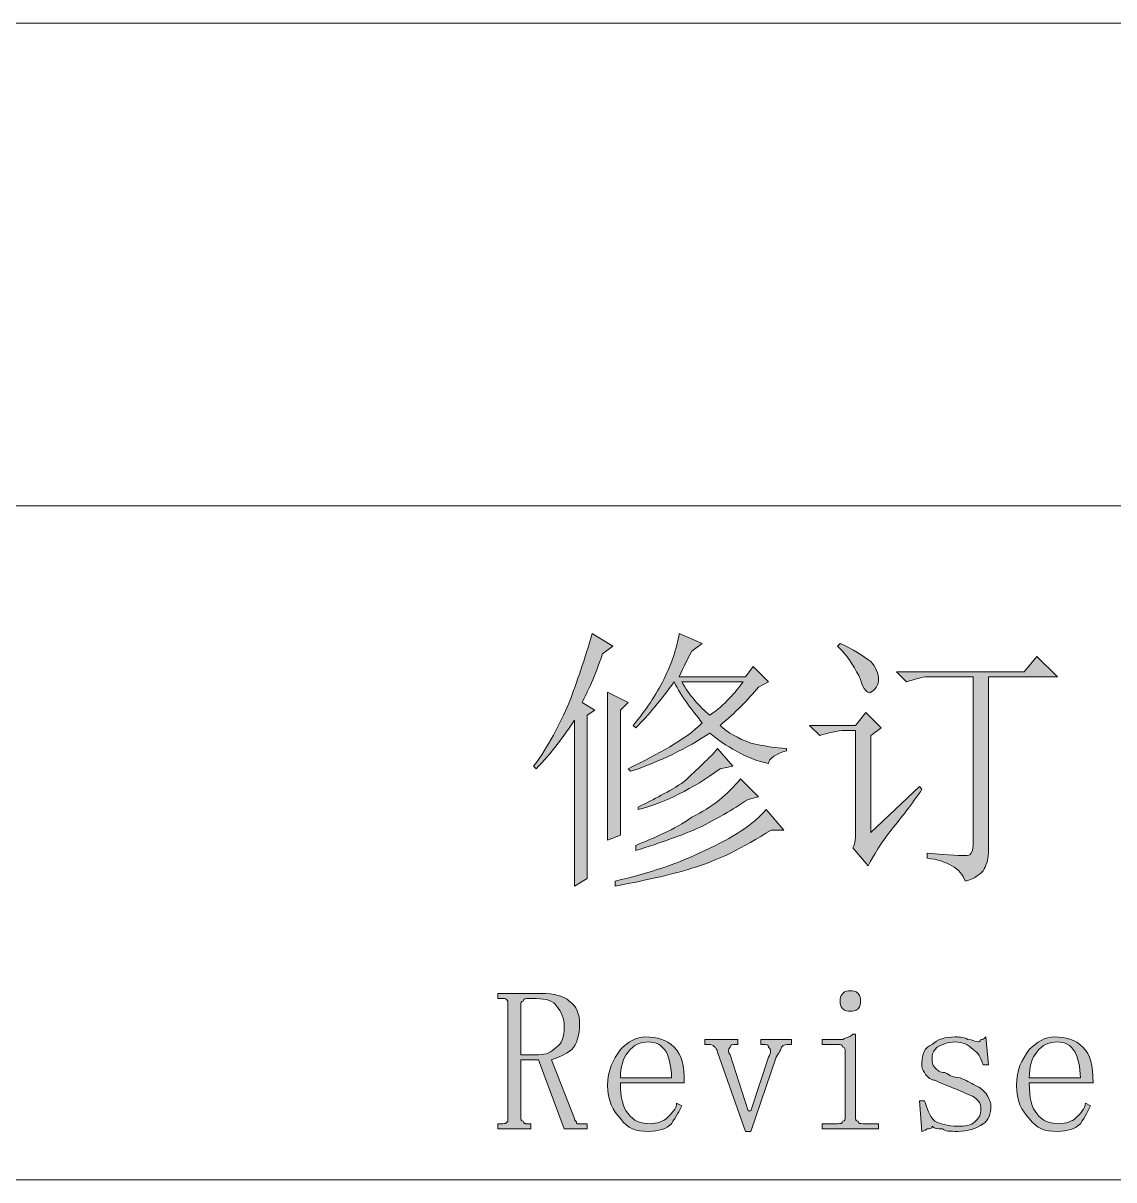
# Model space of a CAD drawing. Header units: millimetres. Extents: x 0 to 297, y 0 to 208.
# Drawn here: x 265.69 to 273.87, y 199.05 to 207.73 of the extents above; entities that cross this region are included whole.
import ezdxf

# ---------------------------------------------------------------- set-up
doc = ezdxf.new("R2010")
doc.units = ezdxf.units.MM

msp = doc.modelspace()

# ---------------------------------------------------------------- hatches: boundary and pattern name
h = msp.add_hatch(color=7)
edge = h.paths.add_edge_path(flags=0)
edge.add_spline(control_points=[(270.069733, 202.713465), (270.069733, 202.713465), (270.223192, 202.63656), (270.223192, 202.63656), (270.223192, 202.63656), (270.165689, 202.579057), (270.165689, 202.579057), (270.165689, 202.579057), (270.165689, 201.639963), (270.165689, 201.639963), (270.165689, 201.639963), (270.069733, 201.601863), (270.069733, 201.601863), (270.069733, 201.697465), (270.069733, 201.774371), (270.069733, 201.831521), (270.069733, 201.831521), (270.069733, 202.540957), (270.069733, 202.540957), (270.069733, 202.560007), (270.069733, 202.61751), (270.069733, 202.713465), (270.069733, 202.713465), (270.069733, 202.713465), (270.069733, 202.713465), (270.069733, 202.713465), (270.069733, 202.713465), (270.069733, 202.713465)], knot_values=[0, 0, 0, 0, 1, 1, 1, 2, 2, 2, 3, 3, 3, 4, 4, 4, 5, 5, 5, 6, 6, 6, 7, 7, 7, 8, 8, 8, 9, 9, 9, 9], degree=3, periodic=1)
edge = h.paths.add_edge_path(flags=0)
edge.add_spline(control_points=[(270.625711, 202.790018), (270.682861, 202.694063), (270.759767, 202.59846), (270.836319, 202.540957), (270.951325, 202.61751), (271.027878, 202.713465), (271.085381, 202.790018), (271.085381, 202.790018), (270.625711, 202.790018), (270.625711, 202.790018), (270.625711, 202.790018), (270.625711, 202.790018), (270.625711, 202.790018)], knot_values=[0, 0, 0, 0, 1, 1, 1, 2, 2, 2, 3, 3, 3, 4, 4, 4, 4], degree=3, periodic=1)
edge = h.paths.add_edge_path(flags=0)
edge.add_spline(control_points=[(270.606308, 203.154085), (270.606308, 203.154085), (270.778817, 203.077532), (270.778817, 203.077532), (270.778817, 203.077532), (270.702264, 203.020029), (270.702264, 203.020029), (270.663811, 202.962526), (270.644761, 202.905024), (270.606308, 202.828471), (270.606308, 202.828471), (271.104783, 202.828471), (271.104783, 202.828471), (271.104783, 202.828471), (271.162286, 202.905024), (271.162286, 202.905024), (271.162286, 202.905024), (271.277292, 202.790018), (271.277292, 202.790018), (271.277292, 202.790018), (271.200386, 202.751565), (271.200386, 202.751565), (271.123833, 202.655963), (271.027878, 202.560007), (270.912872, 202.464051), (270.970375, 202.406549), (271.047281, 202.368449), (271.142883, 202.329996), (271.238839, 202.310946), (271.334794, 202.291543), (271.411347, 202.291543), (271.411347, 202.291543), (271.411347, 202.272493), (271.411347, 202.272493), (271.334794, 202.253443), (271.277292, 202.21499), (271.277292, 202.176538), (271.104783, 202.21499), (270.951325, 202.310946), (270.836319, 202.406549), (270.663811, 202.291543), (270.472253, 202.19594), (270.242242, 202.119035), (270.242242, 202.119035), (270.223192, 202.138438), (270.223192, 202.138438), (270.453203, 202.253443), (270.644761, 202.349046), (270.778817, 202.483454), (270.702264, 202.579057), (270.625711, 202.675013), (270.567856, 202.790018), (270.472253, 202.655963), (270.376297, 202.540957), (270.280694, 202.445001), (270.280694, 202.445001), (270.261292, 202.464051), (270.261292, 202.464051), (270.357247, 202.579057), (270.4338, 202.694063), (270.491303, 202.809068), (270.548806, 202.924074), (270.587258, 203.039079), (270.606308, 203.154085), (270.606308, 203.154085), (270.606308, 203.154085), (270.606308, 203.154085), (270.606308, 203.154085), (270.606308, 203.154085), (270.606308, 203.154085)], knot_values=[0, 0, 0, 0, 1, 1, 1, 2, 2, 2, 3, 3, 3, 4, 4, 4, 5, 5, 5, 6, 6, 6, 7, 7, 7, 8, 8, 8, 9, 9, 9, 10, 10, 10, 11, 11, 11, 12, 12, 12, 13, 13, 13, 14, 14, 14, 15, 15, 15, 16, 16, 16, 17, 17, 17, 18, 18, 18, 19, 19, 19, 20, 20, 20, 21, 21, 21, 22, 22, 22, 23, 23, 23, 23], degree=3, periodic=1)
edge = h.paths.add_edge_path(flags=0)
edge.add_spline(control_points=[(270.893822, 202.291543), (270.893822, 202.291543), (271.008828, 202.157488), (271.008828, 202.157488), (271.008828, 202.157488), (270.912872, 202.138438), (270.912872, 202.138438), (270.702264, 201.984979), (270.510706, 201.889024), (270.299744, 201.831521), (270.299744, 201.831521), (270.299744, 201.850924), (270.299744, 201.850924), (270.41475, 201.908426), (270.529756, 201.965929), (270.644761, 202.042482), (270.740364, 202.138438), (270.836319, 202.21499), (270.893822, 202.291543), (270.893822, 202.291543), (270.893822, 202.291543), (270.893822, 202.291543), (270.893822, 202.291543), (270.893822, 202.291543), (270.893822, 202.291543)], knot_values=[0, 0, 0, 0, 1, 1, 1, 2, 2, 2, 3, 3, 3, 4, 4, 4, 5, 5, 5, 6, 6, 6, 7, 7, 7, 8, 8, 8, 8], degree=3, periodic=1)
edge = h.paths.add_edge_path(flags=0)
edge.add_spline(control_points=[(271.066331, 202.061532), (271.066331, 202.061532), (271.200386, 201.927476), (271.200386, 201.927476), (271.200386, 201.927476), (271.123833, 201.908426), (271.123833, 201.908426), (271.008828, 201.831521), (270.874772, 201.754968), (270.759767, 201.697465), (270.625711, 201.639963), (270.472253, 201.58246), (270.280694, 201.524957), (270.280694, 201.524957), (270.280694, 201.56341), (270.280694, 201.56341), (270.41475, 201.620913), (270.567856, 201.678415), (270.702264, 201.774371), (270.855369, 201.850924), (270.970375, 201.946526), (271.066331, 202.061532), (271.066331, 202.061532), (271.066331, 202.061532), (271.066331, 202.061532), (271.066331, 202.061532), (271.066331, 202.061532), (271.066331, 202.061532)], knot_values=[0, 0, 0, 0, 1, 1, 1, 2, 2, 2, 3, 3, 3, 4, 4, 4, 5, 5, 5, 6, 6, 6, 7, 7, 7, 8, 8, 8, 9, 9, 9, 9], degree=3, periodic=1)
edge = h.paths.add_edge_path(flags=0)
edge.add_spline(control_points=[(271.257889, 201.831521), (271.257889, 201.831521), (271.392297, 201.678415), (271.392297, 201.678415), (271.392297, 201.678415), (271.296342, 201.678415), (271.296342, 201.678415), (271.085381, 201.54436), (270.893822, 201.448404), (270.702264, 201.390901), (270.510706, 201.333399), (270.318794, 201.294946), (270.127236, 201.256846), (270.127236, 201.256846), (270.127236, 201.294946), (270.127236, 201.294946), (270.376297, 201.352449), (270.606308, 201.429354), (270.797867, 201.524957), (271.008828, 201.620913), (271.162286, 201.716868), (271.257889, 201.831521), (271.257889, 201.831521), (271.257889, 201.831521), (271.257889, 201.831521), (271.257889, 201.831521), (271.257889, 201.831521), (271.257889, 201.831521)], knot_values=[0, 0, 0, 0, 1, 1, 1, 2, 2, 2, 3, 3, 3, 4, 4, 4, 5, 5, 5, 6, 6, 6, 7, 7, 7, 8, 8, 8, 9, 9, 9, 9], degree=3, periodic=1)
edge = h.paths.add_edge_path(flags=0)
edge.add_spline(control_points=[(269.878175, 202.63656), (269.878175, 202.63656), (269.973778, 202.579057), (269.973778, 202.579057), (269.973778, 202.579057), (269.916275, 202.540957), (269.916275, 202.540957), (269.916275, 202.540957), (269.916275, 201.314349), (269.916275, 201.314349), (269.916275, 201.314349), (269.820672, 201.256846), (269.820672, 201.256846), (269.820672, 201.371851), (269.820672, 201.467454), (269.820672, 201.505907), (269.820672, 201.505907), (269.820672, 202.502504), (269.820672, 202.502504), (269.743767, 202.387499), (269.648164, 202.253443), (269.533158, 202.138438), (269.533158, 202.138438), (269.514108, 202.157488), (269.514108, 202.157488), (269.628761, 202.310946), (269.705667, 202.464051), (269.782219, 202.63656), (269.839722, 202.790018), (269.897225, 202.962526), (269.954728, 203.154085), (269.954728, 203.154085), (270.108186, 203.058129), (270.108186, 203.058129), (270.108186, 203.058129), (270.031281, 203.000626), (270.031281, 203.000626), (269.973778, 202.828471), (269.916275, 202.713465), (269.878175, 202.63656), (269.878175, 202.63656), (269.878175, 202.63656), (269.878175, 202.63656), (269.878175, 202.63656), (269.878175, 202.63656), (269.878175, 202.63656)], knot_values=[0, 0, 0, 0, 1, 1, 1, 2, 2, 2, 3, 3, 3, 4, 4, 4, 5, 5, 5, 6, 6, 6, 7, 7, 7, 8, 8, 8, 9, 9, 9, 10, 10, 10, 11, 11, 11, 12, 12, 12, 13, 13, 13, 14, 14, 14, 15, 15, 15, 15], degree=3, periodic=1)
edge = h.paths.add_edge_path(flags=0)
edge.add_spline(control_points=[(271.794464, 203.058129), (271.794464, 203.058129), (271.813867, 203.077532), (271.813867, 203.077532), (271.909469, 203.039079), (271.986375, 202.981576), (272.043878, 202.943124), (272.081978, 202.905024), (272.101381, 202.847521), (272.101381, 202.809068), (272.101381, 202.770968), (272.081978, 202.732515), (272.043878, 202.713465), (272.024475, 202.694063), (271.986375, 202.732515), (271.966972, 202.809068), (271.928872, 202.885621), (271.890419, 202.962526), (271.794464, 203.058129), (271.794464, 203.058129), (271.794464, 203.058129), (271.794464, 203.058129), (271.794464, 203.058129), (271.794464, 203.058129), (271.794464, 203.058129)], knot_values=[0, 0, 0, 0, 1, 1, 1, 2, 2, 2, 3, 3, 3, 4, 4, 4, 5, 5, 5, 6, 6, 6, 7, 7, 7, 8, 8, 8, 8], degree=3, periodic=1)
edge = h.paths.add_edge_path(flags=0)
edge.add_spline(control_points=[(272.043878, 201.659365), (272.043878, 201.659365), (272.407944, 202.004029), (272.407944, 202.004029), (272.407944, 202.004029), (272.426994, 201.984979), (272.426994, 201.984979), (272.350442, 201.869974), (272.273889, 201.774371), (272.196983, 201.678415), (272.120431, 201.58246), (272.062928, 201.486857), (272.024475, 201.409951), (272.024475, 201.409951), (271.909469, 201.54436), (271.909469, 201.54436), (271.928872, 201.58246), (271.928872, 201.620913), (271.928872, 201.678415), (271.928872, 201.678415), (271.928872, 202.425951), (271.928872, 202.425951), (271.928872, 202.425951), (271.851967, 202.425951), (271.851967, 202.425951), (271.794464, 202.425951), (271.717911, 202.406549), (271.660408, 202.387499), (271.660408, 202.387499), (271.583856, 202.464051), (271.583856, 202.464051), (271.583856, 202.464051), (271.928872, 202.464051), (271.928872, 202.464051), (271.928872, 202.464051), (272.005425, 202.560007), (272.005425, 202.560007), (272.005425, 202.560007), (272.120431, 202.445001), (272.120431, 202.445001), (272.120431, 202.445001), (272.043878, 202.387499), (272.043878, 202.387499), (272.043878, 202.387499), (272.043878, 201.659365), (272.043878, 201.659365), (272.043878, 201.659365), (272.043878, 201.659365), (272.043878, 201.659365)], knot_values=[0, 0, 0, 0, 1, 1, 1, 2, 2, 2, 3, 3, 3, 4, 4, 4, 5, 5, 5, 6, 6, 6, 7, 7, 7, 8, 8, 8, 9, 9, 9, 10, 10, 10, 11, 11, 11, 12, 12, 12, 13, 13, 13, 14, 14, 14, 15, 15, 15, 16, 16, 16, 16], degree=3, periodic=1)
edge = h.paths.add_edge_path(flags=0)
edge.add_spline(control_points=[(272.465447, 201.505907), (272.637956, 201.486857), (272.733911, 201.486857), (272.752961, 201.486857), (272.791061, 201.486857), (272.810464, 201.505907), (272.810464, 201.56341), (272.810464, 201.56341), (272.810464, 202.828471), (272.810464, 202.828471), (272.810464, 202.828471), (272.465447, 202.828471), (272.465447, 202.828471), (272.426994, 202.828471), (272.369492, 202.809068), (272.311989, 202.790018), (272.311989, 202.790018), (272.235436, 202.866571), (272.235436, 202.866571), (272.235436, 202.866571), (273.193581, 202.866571), (273.193581, 202.866571), (273.193581, 202.866571), (273.289536, 202.981576), (273.289536, 202.981576), (273.289536, 202.981576), (273.442994, 202.828471), (273.442994, 202.828471), (273.442994, 202.828471), (272.925469, 202.828471), (272.925469, 202.828471), (272.925469, 202.828471), (272.925469, 201.505907), (272.925469, 201.505907), (272.925469, 201.448404), (272.906067, 201.409951), (272.887017, 201.371851), (272.867967, 201.352449), (272.829514, 201.314349), (272.752961, 201.294946), (272.714508, 201.390901), (272.618906, 201.448404), (272.465447, 201.467454), (272.465447, 201.467454), (272.465447, 201.505907), (272.465447, 201.505907), (272.465447, 201.505907), (272.465447, 201.505907), (272.465447, 201.505907)], knot_values=[0, 0, 0, 0, 1, 1, 1, 2, 2, 2, 3, 3, 3, 4, 4, 4, 5, 5, 5, 6, 6, 6, 7, 7, 7, 8, 8, 8, 9, 9, 9, 10, 10, 10, 11, 11, 11, 12, 12, 12, 13, 13, 13, 14, 14, 14, 15, 15, 15, 16, 16, 16, 16], degree=3, periodic=1)
h = msp.add_hatch(color=7)
edge = h.paths.add_edge_path(flags=0)
edge.add_spline(control_points=[(269.858772, 200.221796), (269.858772, 200.145243), (269.839722, 200.068338), (269.801269, 200.030238), (269.743767, 199.991785), (269.705667, 199.972735), (269.648164, 199.953332), (269.648164, 199.953332), (269.820672, 199.512713), (269.820672, 199.512713), (269.820672, 199.493663), (269.839722, 199.493663), (269.839722, 199.47426), (269.858772, 199.47426), (269.878175, 199.47426), (269.878175, 199.47426), (269.878175, 199.47426), (269.916275, 199.47426), (269.916275, 199.47426), (269.916275, 199.47426), (269.916275, 199.43616), (269.916275, 199.43616), (269.916275, 199.43616), (269.743767, 199.43616), (269.743767, 199.43616), (269.743767, 199.43616), (269.552208, 199.953332), (269.552208, 199.953332), (269.552208, 199.953332), (269.418153, 199.953332), (269.418153, 199.953332), (269.418153, 199.953332), (269.418153, 199.512713), (269.418153, 199.512713), (269.418153, 199.512713), (269.418153, 199.493663), (269.437203, 199.493663), (269.437203, 199.47426), (269.456606, 199.47426), (269.456606, 199.47426), (269.456606, 199.47426), (269.494706, 199.47426), (269.494706, 199.47426), (269.494706, 199.47426), (269.494706, 199.43616), (269.494706, 199.43616), (269.494706, 199.43616), (269.245644, 199.43616), (269.245644, 199.43616), (269.245644, 199.43616), (269.245644, 199.47426), (269.245644, 199.47426), (269.245644, 199.47426), (269.284097, 199.47426), (269.284097, 199.47426), (269.303147, 199.47426), (269.303147, 199.47426), (269.322197, 199.493663), (269.322197, 199.493663), (269.322197, 199.512713), (269.322197, 199.512713), (269.322197, 199.512713), (269.322197, 200.355851), (269.322197, 200.355851), (269.322197, 200.375254), (269.322197, 200.394304), (269.322197, 200.394304), (269.303147, 200.413354), (269.303147, 200.413354), (269.284097, 200.413354), (269.284097, 200.413354), (269.245644, 200.413354), (269.245644, 200.413354), (269.245644, 200.413354), (269.245644, 200.451807), (269.245644, 200.451807), (269.245644, 200.451807), (269.571258, 200.451807), (269.571258, 200.451807), (269.667214, 200.451807), (269.743767, 200.432757), (269.782219, 200.394304), (269.839722, 200.355851), (269.858772, 200.298349), (269.858772, 200.221796), (269.858772, 200.221796), (269.858772, 200.221796), (269.858772, 200.221796), (269.858772, 200.221796), (269.858772, 200.221796), (269.858772, 200.221796)], knot_values=[0, 0, 0, 0, 1, 1, 1, 2, 2, 2, 3, 3, 3, 4, 4, 4, 5, 5, 5, 6, 6, 6, 7, 7, 7, 8, 8, 8, 9, 9, 9, 10, 10, 10, 11, 11, 11, 12, 12, 12, 13, 13, 13, 14, 14, 14, 15, 15, 15, 16, 16, 16, 17, 17, 17, 18, 18, 18, 19, 19, 19, 20, 20, 20, 21, 21, 21, 22, 22, 22, 23, 23, 23, 24, 24, 24, 25, 25, 25, 26, 26, 26, 27, 27, 27, 28, 28, 28, 29, 29, 29, 30, 30, 30, 30], degree=3, periodic=1)
edge = h.paths.add_edge_path(flags=0)
edge.add_spline(control_points=[(269.418153, 199.991785), (269.418153, 199.991785), (269.552208, 199.991785), (269.552208, 199.991785), (269.609711, 199.991785), (269.648164, 200.010835), (269.686264, 200.049288), (269.724717, 200.068338), (269.743767, 200.12584), (269.743767, 200.202746), (269.743767, 200.260249), (269.724717, 200.317751), (269.686264, 200.355851), (269.667214, 200.394304), (269.609711, 200.413354), (269.533158, 200.413354), (269.533158, 200.413354), (269.475656, 200.413354), (269.475656, 200.413354), (269.456606, 200.413354), (269.437203, 200.413354), (269.437203, 200.394304), (269.418153, 200.394304), (269.418153, 200.375254), (269.418153, 200.375254), (269.418153, 200.375254), (269.418153, 199.991785), (269.418153, 199.991785), (269.418153, 199.991785), (269.418153, 199.991785), (269.418153, 199.991785)], knot_values=[0, 0, 0, 0, 1, 1, 1, 2, 2, 2, 3, 3, 3, 4, 4, 4, 5, 5, 5, 6, 6, 6, 7, 7, 7, 8, 8, 8, 9, 9, 9, 10, 10, 10, 10], degree=3, periodic=1)
edge = h.paths.add_edge_path(flags=0)
edge.add_spline(control_points=[(270.548806, 199.819276), (270.548806, 199.895829), (270.529756, 199.972735), (270.510706, 200.010835), (270.472253, 200.068338), (270.4338, 200.08774), (270.376297, 200.08774), (270.318794, 200.08774), (270.261292, 200.068338), (270.223192, 200.010835), (270.184739, 199.972735), (270.165689, 199.895829), (270.165689, 199.819276), (270.165689, 199.819276), (270.548806, 199.819276), (270.548806, 199.819276), (270.548806, 199.819276), (270.548806, 199.819276), (270.548806, 199.819276)], knot_values=[0, 0, 0, 0, 1, 1, 1, 2, 2, 2, 3, 3, 3, 4, 4, 4, 5, 5, 5, 6, 6, 6, 6], degree=3, periodic=1)
edge = h.paths.add_edge_path(flags=0)
edge.add_spline(control_points=[(270.165689, 199.780824), (270.165689, 199.666171), (270.184739, 199.589265), (270.223192, 199.551165), (270.261292, 199.493663), (270.318794, 199.47426), (270.3957, 199.47426), (270.4338, 199.47426), (270.491303, 199.493663), (270.510706, 199.512713), (270.548806, 199.551165), (270.587258, 199.589265), (270.587258, 199.627718), (270.587258, 199.627718), (270.625711, 199.608668), (270.625711, 199.608668), (270.606308, 199.570215), (270.587258, 199.531763), (270.548806, 199.47426), (270.510706, 199.43616), (270.453203, 199.416757), (270.376297, 199.416757), (270.280694, 199.416757), (270.223192, 199.43616), (270.165689, 199.512713), (270.108186, 199.570215), (270.069733, 199.646768), (270.069733, 199.761774), (270.069733, 199.876779), (270.108186, 199.953332), (270.165689, 200.030238), (270.223192, 200.08774), (270.280694, 200.12584), (270.357247, 200.12584), (270.4338, 200.12584), (270.510706, 200.10679), (270.567856, 200.049288), (270.625711, 199.991785), (270.644761, 199.915232), (270.644761, 199.780824), (270.644761, 199.780824), (270.165689, 199.780824), (270.165689, 199.780824), (270.165689, 199.780824), (270.165689, 199.780824), (270.165689, 199.780824)], knot_values=[0, 0, 0, 0, 1, 1, 1, 2, 2, 2, 3, 3, 3, 4, 4, 4, 5, 5, 5, 6, 6, 6, 7, 7, 7, 8, 8, 8, 9, 9, 9, 10, 10, 10, 11, 11, 11, 12, 12, 12, 13, 13, 13, 14, 14, 14, 15, 15, 15, 15], degree=3, periodic=1)
edge = h.paths.add_edge_path(flags=0)
edge.add_spline(control_points=[(271.142883, 199.416757), (271.142883, 199.416757), (271.104783, 199.416757), (271.104783, 199.416757), (271.104783, 199.416757), (270.893822, 200.010835), (270.893822, 200.010835), (270.893822, 200.030238), (270.874772, 200.049288), (270.874772, 200.049288), (270.855369, 200.068338), (270.836319, 200.068338), (270.836319, 200.068338), (270.836319, 200.068338), (270.797867, 200.068338), (270.797867, 200.068338), (270.797867, 200.068338), (270.797867, 200.10679), (270.797867, 200.10679), (270.797867, 200.10679), (271.047281, 200.10679), (271.047281, 200.10679), (271.047281, 200.10679), (271.047281, 200.068338), (271.047281, 200.068338), (271.047281, 200.068338), (271.027878, 200.068338), (271.027878, 200.068338), (271.008828, 200.068338), (270.989778, 200.068338), (270.989778, 200.049288), (270.970375, 200.030238), (270.970375, 200.010835), (270.989778, 199.991785), (270.989778, 199.991785), (271.123833, 199.570215), (271.123833, 199.570215), (271.123833, 199.570215), (271.142883, 199.570215), (271.142883, 199.570215), (271.142883, 199.570215), (271.277292, 199.972735), (271.277292, 199.972735), (271.296342, 200.010835), (271.296342, 200.030238), (271.277292, 200.049288), (271.277292, 200.068338), (271.257889, 200.068338), (271.238839, 200.068338), (271.238839, 200.068338), (271.219789, 200.068338), (271.219789, 200.068338), (271.219789, 200.068338), (271.219789, 200.10679), (271.219789, 200.10679), (271.219789, 200.10679), (271.4498, 200.10679), (271.4498, 200.10679), (271.4498, 200.10679), (271.4498, 200.068338), (271.4498, 200.068338), (271.4498, 200.068338), (271.430397, 200.068338), (271.430397, 200.068338), (271.411347, 200.068338), (271.392297, 200.068338), (271.372894, 200.049288), (271.372894, 200.030238), (271.353844, 200.010835), (271.334794, 199.972735), (271.334794, 199.972735), (271.142883, 199.416757), (271.142883, 199.416757), (271.142883, 199.416757), (271.142883, 199.416757), (271.142883, 199.416757)], knot_values=[0, 0, 0, 0, 1, 1, 1, 2, 2, 2, 3, 3, 3, 4, 4, 4, 5, 5, 5, 6, 6, 6, 7, 7, 7, 8, 8, 8, 9, 9, 9, 10, 10, 10, 11, 11, 11, 12, 12, 12, 13, 13, 13, 14, 14, 14, 15, 15, 15, 16, 16, 16, 17, 17, 17, 18, 18, 18, 19, 19, 19, 20, 20, 20, 21, 21, 21, 22, 22, 22, 23, 23, 23, 24, 24, 24, 25, 25, 25, 25], degree=3, periodic=1)
edge = h.paths.add_edge_path(flags=0)
edge.add_spline(control_points=[(271.851967, 200.010835), (271.851967, 200.030238), (271.851967, 200.049288), (271.832917, 200.049288), (271.832917, 200.068338), (271.813867, 200.068338), (271.794464, 200.068338), (271.794464, 200.068338), (271.679458, 200.068338), (271.679458, 200.068338), (271.679458, 200.068338), (271.679458, 200.10679), (271.679458, 200.10679), (271.679458, 200.10679), (271.736961, 200.10679), (271.736961, 200.10679), (271.775414, 200.10679), (271.794464, 200.10679), (271.832917, 200.10679), (271.871369, 200.12584), (271.890419, 200.12584), (271.909469, 200.145243), (271.909469, 200.145243), (271.928872, 200.145243), (271.928872, 200.145243), (271.928872, 200.145243), (271.928872, 199.512713), (271.928872, 199.512713), (271.928872, 199.512713), (271.928872, 199.493663), (271.947922, 199.493663), (271.947922, 199.47426), (271.966972, 199.47426), (271.986375, 199.47426), (271.986375, 199.47426), (272.101381, 199.47426), (272.101381, 199.47426), (272.101381, 199.47426), (272.101381, 199.43616), (272.101381, 199.43616), (272.101381, 199.43616), (271.679458, 199.43616), (271.679458, 199.43616), (271.679458, 199.43616), (271.679458, 199.47426), (271.679458, 199.47426), (271.679458, 199.47426), (271.794464, 199.47426), (271.794464, 199.47426), (271.813867, 199.47426), (271.832917, 199.47426), (271.832917, 199.493663), (271.851967, 199.493663), (271.851967, 199.512713), (271.851967, 199.512713), (271.851967, 199.512713), (271.851967, 200.010835), (271.851967, 200.010835), (271.851967, 200.010835), (271.851967, 200.010835), (271.851967, 200.010835)], knot_values=[0, 0, 0, 0, 1, 1, 1, 2, 2, 2, 3, 3, 3, 4, 4, 4, 5, 5, 5, 6, 6, 6, 7, 7, 7, 8, 8, 8, 9, 9, 9, 10, 10, 10, 11, 11, 11, 12, 12, 12, 13, 13, 13, 14, 14, 14, 15, 15, 15, 16, 16, 16, 17, 17, 17, 18, 18, 18, 19, 19, 19, 20, 20, 20, 20], degree=3, periodic=1)
edge = h.paths.add_edge_path(flags=0)
edge.add_spline(control_points=[(271.890419, 200.470857), (271.909469, 200.470857), (271.928872, 200.470857), (271.947922, 200.451807), (271.966972, 200.432757), (271.966972, 200.413354), (271.966972, 200.394304), (271.966972, 200.375254), (271.966972, 200.355851), (271.947922, 200.336801), (271.928872, 200.317751), (271.909469, 200.317751), (271.890419, 200.317751), (271.871369, 200.317751), (271.851967, 200.317751), (271.832917, 200.336801), (271.813867, 200.355851), (271.813867, 200.375254), (271.813867, 200.394304), (271.813867, 200.413354), (271.813867, 200.432757), (271.832917, 200.451807), (271.851967, 200.470857), (271.871369, 200.470857), (271.890419, 200.470857), (271.890419, 200.470857), (271.890419, 200.470857), (271.890419, 200.470857), (271.890419, 200.470857), (271.890419, 200.470857), (271.890419, 200.470857)], knot_values=[0, 0, 0, 0, 1, 1, 1, 2, 2, 2, 3, 3, 3, 4, 4, 4, 5, 5, 5, 6, 6, 6, 7, 7, 7, 8, 8, 8, 9, 9, 9, 10, 10, 10, 10], degree=3, periodic=1)
edge = h.paths.add_edge_path(flags=0)
edge.add_spline(control_points=[(272.426994, 199.934282), (272.426994, 199.991785), (272.446397, 200.049288), (272.5039, 200.068338), (272.542, 200.10679), (272.599503, 200.12584), (272.676056, 200.12584), (272.695458, 200.12584), (272.733911, 200.12584), (272.772011, 200.10679), (272.810464, 200.10679), (272.829514, 200.08774), (272.848564, 200.08774), (272.848564, 200.08774), (272.867967, 200.08774), (272.867967, 200.10679), (272.887017, 200.10679), (272.887017, 200.10679), (272.906067, 200.12584), (272.906067, 200.12584), (272.925469, 199.915232), (272.925469, 199.915232), (272.925469, 199.915232), (272.887017, 199.915232), (272.887017, 199.915232), (272.867967, 199.972735), (272.848564, 200.010835), (272.810464, 200.030238), (272.772011, 200.068338), (272.733911, 200.08774), (272.676056, 200.08774), (272.618906, 200.08774), (272.580453, 200.068338), (272.542, 200.049288), (272.52295, 200.030238), (272.5039, 200.010835), (272.5039, 199.972735), (272.5039, 199.934282), (272.5039, 199.915232), (272.52295, 199.895829), (272.542, 199.876779), (272.561403, 199.857729), (272.599503, 199.857729), (272.637956, 199.838326), (272.657006, 199.819276), (272.714508, 199.819276), (272.752961, 199.800226), (272.791061, 199.780824), (272.829514, 199.761774), (272.867967, 199.742724), (272.887017, 199.723674), (272.906067, 199.704271), (272.925469, 199.666171), (272.944519, 199.646768), (272.944519, 199.608668), (272.944519, 199.551165), (272.925469, 199.493663), (272.887017, 199.47426), (272.829514, 199.43616), (272.772011, 199.416757), (272.695458, 199.416757), (272.637956, 199.416757), (272.599503, 199.416757), (272.580453, 199.43616), (272.542, 199.43616), (272.52295, 199.43616), (272.5039, 199.45521), (272.5039, 199.43616), (272.484497, 199.43616), (272.465447, 199.43616), (272.465447, 199.43616), (272.446397, 199.416757), (272.426994, 199.416757), (272.426994, 199.416757), (272.407944, 199.646768), (272.407944, 199.646768), (272.407944, 199.646768), (272.446397, 199.646768), (272.446397, 199.646768), (272.465447, 199.589265), (272.484497, 199.531763), (272.52295, 199.493663), (272.561403, 199.47426), (272.618906, 199.45521), (272.695458, 199.45521), (272.752961, 199.45521), (272.791061, 199.45521), (272.829514, 199.493663), (272.848564, 199.512713), (272.867967, 199.531763), (272.867967, 199.570215), (272.867967, 199.608668), (272.867967, 199.627718), (272.848564, 199.646768), (272.829514, 199.666171), (272.810464, 199.685221), (272.791061, 199.685221), (272.752961, 199.704271), (272.714508, 199.723674), (272.657006, 199.742724), (272.618906, 199.761774), (272.561403, 199.780824), (272.52295, 199.800226), (272.5039, 199.800226), (272.465447, 199.819276), (272.446397, 199.857729), (272.426994, 199.876779), (272.426994, 199.895829), (272.426994, 199.934282), (272.426994, 199.934282), (272.426994, 199.934282), (272.426994, 199.934282), (272.426994, 199.934282), (272.426994, 199.934282), (272.426994, 199.934282)], knot_values=[0, 0, 0, 0, 1, 1, 1, 2, 2, 2, 3, 3, 3, 4, 4, 4, 5, 5, 5, 6, 6, 6, 7, 7, 7, 8, 8, 8, 9, 9, 9, 10, 10, 10, 11, 11, 11, 12, 12, 12, 13, 13, 13, 14, 14, 14, 15, 15, 15, 16, 16, 16, 17, 17, 17, 18, 18, 18, 19, 19, 19, 20, 20, 20, 21, 21, 21, 22, 22, 22, 23, 23, 23, 24, 24, 24, 25, 25, 25, 26, 26, 26, 27, 27, 27, 28, 28, 28, 29, 29, 29, 30, 30, 30, 31, 31, 31, 32, 32, 32, 33, 33, 33, 34, 34, 34, 35, 35, 35, 36, 36, 36, 37, 37, 37, 38, 38, 38, 38], degree=3, periodic=1)
edge = h.paths.add_edge_path(flags=0)
edge.add_spline(control_points=[(273.615503, 199.819276), (273.615503, 199.895829), (273.5961, 199.972735), (273.57705, 200.010835), (273.538597, 200.068338), (273.500497, 200.08774), (273.442994, 200.08774), (273.385492, 200.08774), (273.327989, 200.068338), (273.289536, 200.010835), (273.251083, 199.972735), (273.232033, 199.895829), (273.232033, 199.819276), (273.232033, 199.819276), (273.615503, 199.819276), (273.615503, 199.819276), (273.615503, 199.819276), (273.615503, 199.819276), (273.615503, 199.819276)], knot_values=[0, 0, 0, 0, 1, 1, 1, 2, 2, 2, 3, 3, 3, 4, 4, 4, 5, 5, 5, 6, 6, 6, 6], degree=3, periodic=1)
edge = h.paths.add_edge_path(flags=0)
edge.add_spline(control_points=[(273.232033, 199.780824), (273.232033, 199.666171), (273.251083, 199.589265), (273.289536, 199.551165), (273.327989, 199.493663), (273.385492, 199.47426), (273.462044, 199.47426), (273.500497, 199.47426), (273.558, 199.493663), (273.57705, 199.512713), (273.615503, 199.551165), (273.653603, 199.589265), (273.653603, 199.627718), (273.653603, 199.627718), (273.692056, 199.608668), (273.692056, 199.608668), (273.673006, 199.570215), (273.653603, 199.531763), (273.615503, 199.47426), (273.57705, 199.43616), (273.519547, 199.416757), (273.442994, 199.416757), (273.347039, 199.416757), (273.289536, 199.43616), (273.232033, 199.512713), (273.174531, 199.570215), (273.136078, 199.646768), (273.136078, 199.761774), (273.136078, 199.876779), (273.174531, 199.953332), (273.232033, 200.030238), (273.289536, 200.08774), (273.347039, 200.12584), (273.423592, 200.12584), (273.500497, 200.12584), (273.57705, 200.10679), (273.634553, 200.049288), (273.692056, 199.991785), (273.711106, 199.915232), (273.711106, 199.780824), (273.711106, 199.780824), (273.232033, 199.780824), (273.232033, 199.780824), (273.232033, 199.780824), (273.232033, 199.780824), (273.232033, 199.780824)], knot_values=[0, 0, 0, 0, 1, 1, 1, 2, 2, 2, 3, 3, 3, 4, 4, 4, 5, 5, 5, 6, 6, 6, 7, 7, 7, 8, 8, 8, 9, 9, 9, 10, 10, 10, 11, 11, 11, 12, 12, 12, 13, 13, 13, 14, 14, 14, 15, 15, 15, 15], degree=3, periodic=1)

# ---------------------------------------------------------------- linework, layer by layer
at = {"color": 7, "lineweight": 15}
for points in [[(0.162631, 207.734551), (296.7863, 207.734551)], [(3.784953, 204.112229), (293.163978, 204.112229)], [(206.363711, 204.112229), (293.163978, 204.112229)], [(206.363711, 199.05269), (293.163978, 199.05269)]]:
    msp.add_lwpolyline(points, dxfattribs=at)
at = {"color": 7, "lineweight": 0}
for points, knots in [([(269.878175, 202.63656), (269.878175, 202.63656), (269.973778, 202.579057), (269.973778, 202.579057), (269.973778, 202.579057), (269.916275, 202.540957), (269.916275, 202.540957), (269.916275, 202.540957), (269.916275, 201.314349), (269.916275, 201.314349), (269.916275, 201.314349), (269.820672, 201.256846), (269.820672, 201.256846), (269.820672, 201.371851), (269.820672, 201.467454), (269.820672, 201.505907), (269.820672, 201.505907), (269.820672, 202.502504), (269.820672, 202.502504), (269.743767, 202.387499), (269.648164, 202.253443), (269.533158, 202.138438), (269.533158, 202.138438), (269.514108, 202.157488), (269.514108, 202.157488), (269.628761, 202.310946), (269.705667, 202.464051), (269.782219, 202.63656), (269.839722, 202.790018), (269.897225, 202.962526), (269.954728, 203.154085), (269.954728, 203.154085), (270.108186, 203.058129), (270.108186, 203.058129), (270.108186, 203.058129), (270.031281, 203.000626), (270.031281, 203.000626), (269.973778, 202.828471), (269.916275, 202.713465), (269.878175, 202.63656), (269.878175, 202.63656), (269.878175, 202.63656), (269.878175, 202.63656), (269.878175, 202.63656), (269.878175, 202.63656), (269.878175, 202.63656)], [0, 0, 0, 0, 1, 1, 1, 2, 2, 2, 3, 3, 3, 4, 4, 4, 5, 5, 5, 6, 6, 6, 7, 7, 7, 8, 8, 8, 9, 9, 9, 10, 10, 10, 11, 11, 11, 12, 12, 12, 13, 13, 13, 14, 14, 14, 15, 15, 15, 15]), ([(270.606308, 203.154085), (270.606308, 203.154085), (270.778817, 203.077532), (270.778817, 203.077532), (270.778817, 203.077532), (270.702264, 203.020029), (270.702264, 203.020029), (270.663811, 202.962526), (270.644761, 202.905024), (270.606308, 202.828471), (270.606308, 202.828471), (271.104783, 202.828471), (271.104783, 202.828471), (271.104783, 202.828471), (271.162286, 202.905024), (271.162286, 202.905024), (271.162286, 202.905024), (271.277292, 202.790018), (271.277292, 202.790018), (271.277292, 202.790018), (271.200386, 202.751565), (271.200386, 202.751565), (271.123833, 202.655963), (271.027878, 202.560007), (270.912872, 202.464051), (270.970375, 202.406549), (271.047281, 202.368449), (271.142883, 202.329996), (271.238839, 202.310946), (271.334794, 202.291543), (271.411347, 202.291543), (271.411347, 202.291543), (271.411347, 202.272493), (271.411347, 202.272493), (271.334794, 202.253443), (271.277292, 202.21499), (271.277292, 202.176538), (271.104783, 202.21499), (270.951325, 202.310946), (270.836319, 202.406549), (270.663811, 202.291543), (270.472253, 202.19594), (270.242242, 202.119035), (270.242242, 202.119035), (270.223192, 202.138438), (270.223192, 202.138438), (270.453203, 202.253443), (270.644761, 202.349046), (270.778817, 202.483454), (270.702264, 202.579057), (270.625711, 202.675013), (270.567856, 202.790018), (270.472253, 202.655963), (270.376297, 202.540957), (270.280694, 202.445001), (270.280694, 202.445001), (270.261292, 202.464051), (270.261292, 202.464051), (270.357247, 202.579057), (270.4338, 202.694063), (270.491303, 202.809068), (270.548806, 202.924074), (270.587258, 203.039079), (270.606308, 203.154085), (270.606308, 203.154085), (270.606308, 203.154085), (270.606308, 203.154085), (270.606308, 203.154085), (270.606308, 203.154085), (270.606308, 203.154085)], [0, 0, 0, 0, 1, 1, 1, 2, 2, 2, 3, 3, 3, 4, 4, 4, 5, 5, 5, 6, 6, 6, 7, 7, 7, 8, 8, 8, 9, 9, 9, 10, 10, 10, 11, 11, 11, 12, 12, 12, 13, 13, 13, 14, 14, 14, 15, 15, 15, 16, 16, 16, 17, 17, 17, 18, 18, 18, 19, 19, 19, 20, 20, 20, 21, 21, 21, 22, 22, 22, 23, 23, 23, 23]), ([(271.794464, 203.058129), (271.794464, 203.058129), (271.813867, 203.077532), (271.813867, 203.077532), (271.909469, 203.039079), (271.986375, 202.981576), (272.043878, 202.943124), (272.081978, 202.905024), (272.101381, 202.847521), (272.101381, 202.809068), (272.101381, 202.770968), (272.081978, 202.732515), (272.043878, 202.713465), (272.024475, 202.694063), (271.986375, 202.732515), (271.966972, 202.809068), (271.928872, 202.885621), (271.890419, 202.962526), (271.794464, 203.058129), (271.794464, 203.058129), (271.794464, 203.058129), (271.794464, 203.058129), (271.794464, 203.058129), (271.794464, 203.058129), (271.794464, 203.058129)], [0, 0, 0, 0, 1, 1, 1, 2, 2, 2, 3, 3, 3, 4, 4, 4, 5, 5, 5, 6, 6, 6, 7, 7, 7, 8, 8, 8, 8]), ([(272.465447, 201.505907), (272.637956, 201.486857), (272.733911, 201.486857), (272.752961, 201.486857), (272.791061, 201.486857), (272.810464, 201.505907), (272.810464, 201.56341), (272.810464, 201.56341), (272.810464, 202.828471), (272.810464, 202.828471), (272.810464, 202.828471), (272.465447, 202.828471), (272.465447, 202.828471), (272.426994, 202.828471), (272.369492, 202.809068), (272.311989, 202.790018), (272.311989, 202.790018), (272.235436, 202.866571), (272.235436, 202.866571), (272.235436, 202.866571), (273.193581, 202.866571), (273.193581, 202.866571), (273.193581, 202.866571), (273.289536, 202.981576), (273.289536, 202.981576), (273.289536, 202.981576), (273.442994, 202.828471), (273.442994, 202.828471), (273.442994, 202.828471), (272.925469, 202.828471), (272.925469, 202.828471), (272.925469, 202.828471), (272.925469, 201.505907), (272.925469, 201.505907), (272.925469, 201.448404), (272.906067, 201.409951), (272.887017, 201.371851), (272.867967, 201.352449), (272.829514, 201.314349), (272.752961, 201.294946), (272.714508, 201.390901), (272.618906, 201.448404), (272.465447, 201.467454), (272.465447, 201.467454), (272.465447, 201.505907), (272.465447, 201.505907), (272.465447, 201.505907), (272.465447, 201.505907), (272.465447, 201.505907)], [0, 0, 0, 0, 1, 1, 1, 2, 2, 2, 3, 3, 3, 4, 4, 4, 5, 5, 5, 6, 6, 6, 7, 7, 7, 8, 8, 8, 9, 9, 9, 10, 10, 10, 11, 11, 11, 12, 12, 12, 13, 13, 13, 14, 14, 14, 15, 15, 15, 16, 16, 16, 16]), ([(270.625711, 202.790018), (270.682861, 202.694063), (270.759767, 202.59846), (270.836319, 202.540957), (270.951325, 202.61751), (271.027878, 202.713465), (271.085381, 202.790018), (271.085381, 202.790018), (270.625711, 202.790018), (270.625711, 202.790018), (270.625711, 202.790018), (270.625711, 202.790018), (270.625711, 202.790018)], [0, 0, 0, 0, 1, 1, 1, 2, 2, 2, 3, 3, 3, 4, 4, 4, 4]), ([(270.069733, 202.713465), (270.069733, 202.713465), (270.223192, 202.63656), (270.223192, 202.63656), (270.223192, 202.63656), (270.165689, 202.579057), (270.165689, 202.579057), (270.165689, 202.579057), (270.165689, 201.639963), (270.165689, 201.639963), (270.165689, 201.639963), (270.069733, 201.601863), (270.069733, 201.601863), (270.069733, 201.697465), (270.069733, 201.774371), (270.069733, 201.831521), (270.069733, 201.831521), (270.069733, 202.540957), (270.069733, 202.540957), (270.069733, 202.560007), (270.069733, 202.61751), (270.069733, 202.713465), (270.069733, 202.713465), (270.069733, 202.713465), (270.069733, 202.713465), (270.069733, 202.713465), (270.069733, 202.713465), (270.069733, 202.713465)], [0, 0, 0, 0, 1, 1, 1, 2, 2, 2, 3, 3, 3, 4, 4, 4, 5, 5, 5, 6, 6, 6, 7, 7, 7, 8, 8, 8, 9, 9, 9, 9]), ([(272.043878, 201.659365), (272.043878, 201.659365), (272.407944, 202.004029), (272.407944, 202.004029), (272.407944, 202.004029), (272.426994, 201.984979), (272.426994, 201.984979), (272.350442, 201.869974), (272.273889, 201.774371), (272.196983, 201.678415), (272.120431, 201.58246), (272.062928, 201.486857), (272.024475, 201.409951), (272.024475, 201.409951), (271.909469, 201.54436), (271.909469, 201.54436), (271.928872, 201.58246), (271.928872, 201.620913), (271.928872, 201.678415), (271.928872, 201.678415), (271.928872, 202.425951), (271.928872, 202.425951), (271.928872, 202.425951), (271.851967, 202.425951), (271.851967, 202.425951), (271.794464, 202.425951), (271.717911, 202.406549), (271.660408, 202.387499), (271.660408, 202.387499), (271.583856, 202.464051), (271.583856, 202.464051), (271.583856, 202.464051), (271.928872, 202.464051), (271.928872, 202.464051), (271.928872, 202.464051), (272.005425, 202.560007), (272.005425, 202.560007), (272.005425, 202.560007), (272.120431, 202.445001), (272.120431, 202.445001), (272.120431, 202.445001), (272.043878, 202.387499), (272.043878, 202.387499), (272.043878, 202.387499), (272.043878, 201.659365), (272.043878, 201.659365), (272.043878, 201.659365), (272.043878, 201.659365), (272.043878, 201.659365)], [0, 0, 0, 0, 1, 1, 1, 2, 2, 2, 3, 3, 3, 4, 4, 4, 5, 5, 5, 6, 6, 6, 7, 7, 7, 8, 8, 8, 9, 9, 9, 10, 10, 10, 11, 11, 11, 12, 12, 12, 13, 13, 13, 14, 14, 14, 15, 15, 15, 16, 16, 16, 16]), ([(270.893822, 202.291543), (270.893822, 202.291543), (271.008828, 202.157488), (271.008828, 202.157488), (271.008828, 202.157488), (270.912872, 202.138438), (270.912872, 202.138438), (270.702264, 201.984979), (270.510706, 201.889024), (270.299744, 201.831521), (270.299744, 201.831521), (270.299744, 201.850924), (270.299744, 201.850924), (270.41475, 201.908426), (270.529756, 201.965929), (270.644761, 202.042482), (270.740364, 202.138438), (270.836319, 202.21499), (270.893822, 202.291543), (270.893822, 202.291543), (270.893822, 202.291543), (270.893822, 202.291543), (270.893822, 202.291543), (270.893822, 202.291543), (270.893822, 202.291543)], [0, 0, 0, 0, 1, 1, 1, 2, 2, 2, 3, 3, 3, 4, 4, 4, 5, 5, 5, 6, 6, 6, 7, 7, 7, 8, 8, 8, 8]), ([(271.066331, 202.061532), (271.066331, 202.061532), (271.200386, 201.927476), (271.200386, 201.927476), (271.200386, 201.927476), (271.123833, 201.908426), (271.123833, 201.908426), (271.008828, 201.831521), (270.874772, 201.754968), (270.759767, 201.697465), (270.625711, 201.639963), (270.472253, 201.58246), (270.280694, 201.524957), (270.280694, 201.524957), (270.280694, 201.56341), (270.280694, 201.56341), (270.41475, 201.620913), (270.567856, 201.678415), (270.702264, 201.774371), (270.855369, 201.850924), (270.970375, 201.946526), (271.066331, 202.061532), (271.066331, 202.061532), (271.066331, 202.061532), (271.066331, 202.061532), (271.066331, 202.061532), (271.066331, 202.061532), (271.066331, 202.061532)], [0, 0, 0, 0, 1, 1, 1, 2, 2, 2, 3, 3, 3, 4, 4, 4, 5, 5, 5, 6, 6, 6, 7, 7, 7, 8, 8, 8, 9, 9, 9, 9]), ([(271.257889, 201.831521), (271.257889, 201.831521), (271.392297, 201.678415), (271.392297, 201.678415), (271.392297, 201.678415), (271.296342, 201.678415), (271.296342, 201.678415), (271.085381, 201.54436), (270.893822, 201.448404), (270.702264, 201.390901), (270.510706, 201.333399), (270.318794, 201.294946), (270.127236, 201.256846), (270.127236, 201.256846), (270.127236, 201.294946), (270.127236, 201.294946), (270.376297, 201.352449), (270.606308, 201.429354), (270.797867, 201.524957), (271.008828, 201.620913), (271.162286, 201.716868), (271.257889, 201.831521), (271.257889, 201.831521), (271.257889, 201.831521), (271.257889, 201.831521), (271.257889, 201.831521), (271.257889, 201.831521), (271.257889, 201.831521)], [0, 0, 0, 0, 1, 1, 1, 2, 2, 2, 3, 3, 3, 4, 4, 4, 5, 5, 5, 6, 6, 6, 7, 7, 7, 8, 8, 8, 9, 9, 9, 9]), ([(271.890419, 200.470857), (271.909469, 200.470857), (271.928872, 200.470857), (271.947922, 200.451807), (271.966972, 200.432757), (271.966972, 200.413354), (271.966972, 200.394304), (271.966972, 200.375254), (271.966972, 200.355851), (271.947922, 200.336801), (271.928872, 200.317751), (271.909469, 200.317751), (271.890419, 200.317751), (271.871369, 200.317751), (271.851967, 200.317751), (271.832917, 200.336801), (271.813867, 200.355851), (271.813867, 200.375254), (271.813867, 200.394304), (271.813867, 200.413354), (271.813867, 200.432757), (271.832917, 200.451807), (271.851967, 200.470857), (271.871369, 200.470857), (271.890419, 200.470857), (271.890419, 200.470857), (271.890419, 200.470857), (271.890419, 200.470857), (271.890419, 200.470857), (271.890419, 200.470857), (271.890419, 200.470857)], [0, 0, 0, 0, 1, 1, 1, 2, 2, 2, 3, 3, 3, 4, 4, 4, 5, 5, 5, 6, 6, 6, 7, 7, 7, 8, 8, 8, 9, 9, 9, 10, 10, 10, 10]), ([(269.858772, 200.221796), (269.858772, 200.145243), (269.839722, 200.068338), (269.801269, 200.030238), (269.743767, 199.991785), (269.705667, 199.972735), (269.648164, 199.953332), (269.648164, 199.953332), (269.820672, 199.512713), (269.820672, 199.512713), (269.820672, 199.493663), (269.839722, 199.493663), (269.839722, 199.47426), (269.858772, 199.47426), (269.878175, 199.47426), (269.878175, 199.47426), (269.878175, 199.47426), (269.916275, 199.47426), (269.916275, 199.47426), (269.916275, 199.47426), (269.916275, 199.43616), (269.916275, 199.43616), (269.916275, 199.43616), (269.743767, 199.43616), (269.743767, 199.43616), (269.743767, 199.43616), (269.552208, 199.953332), (269.552208, 199.953332), (269.552208, 199.953332), (269.418153, 199.953332), (269.418153, 199.953332), (269.418153, 199.953332), (269.418153, 199.512713), (269.418153, 199.512713), (269.418153, 199.512713), (269.418153, 199.493663), (269.437203, 199.493663), (269.437203, 199.47426), (269.456606, 199.47426), (269.456606, 199.47426), (269.456606, 199.47426), (269.494706, 199.47426), (269.494706, 199.47426), (269.494706, 199.47426), (269.494706, 199.43616), (269.494706, 199.43616), (269.494706, 199.43616), (269.245644, 199.43616), (269.245644, 199.43616), (269.245644, 199.43616), (269.245644, 199.47426), (269.245644, 199.47426), (269.245644, 199.47426), (269.284097, 199.47426), (269.284097, 199.47426), (269.303147, 199.47426), (269.303147, 199.47426), (269.322197, 199.493663), (269.322197, 199.493663), (269.322197, 199.512713), (269.322197, 199.512713), (269.322197, 199.512713), (269.322197, 200.355851), (269.322197, 200.355851), (269.322197, 200.375254), (269.322197, 200.394304), (269.322197, 200.394304), (269.303147, 200.413354), (269.303147, 200.413354), (269.284097, 200.413354), (269.284097, 200.413354), (269.245644, 200.413354), (269.245644, 200.413354), (269.245644, 200.413354), (269.245644, 200.451807), (269.245644, 200.451807), (269.245644, 200.451807), (269.571258, 200.451807), (269.571258, 200.451807), (269.667214, 200.451807), (269.743767, 200.432757), (269.782219, 200.394304), (269.839722, 200.355851), (269.858772, 200.298349), (269.858772, 200.221796), (269.858772, 200.221796), (269.858772, 200.221796), (269.858772, 200.221796), (269.858772, 200.221796), (269.858772, 200.221796), (269.858772, 200.221796)], [0, 0, 0, 0, 1, 1, 1, 2, 2, 2, 3, 3, 3, 4, 4, 4, 5, 5, 5, 6, 6, 6, 7, 7, 7, 8, 8, 8, 9, 9, 9, 10, 10, 10, 11, 11, 11, 12, 12, 12, 13, 13, 13, 14, 14, 14, 15, 15, 15, 16, 16, 16, 17, 17, 17, 18, 18, 18, 19, 19, 19, 20, 20, 20, 21, 21, 21, 22, 22, 22, 23, 23, 23, 24, 24, 24, 25, 25, 25, 26, 26, 26, 27, 27, 27, 28, 28, 28, 29, 29, 29, 30, 30, 30, 30]), ([(269.418153, 199.991785), (269.418153, 199.991785), (269.552208, 199.991785), (269.552208, 199.991785), (269.609711, 199.991785), (269.648164, 200.010835), (269.686264, 200.049288), (269.724717, 200.068338), (269.743767, 200.12584), (269.743767, 200.202746), (269.743767, 200.260249), (269.724717, 200.317751), (269.686264, 200.355851), (269.667214, 200.394304), (269.609711, 200.413354), (269.533158, 200.413354), (269.533158, 200.413354), (269.475656, 200.413354), (269.475656, 200.413354), (269.456606, 200.413354), (269.437203, 200.413354), (269.437203, 200.394304), (269.418153, 200.394304), (269.418153, 200.375254), (269.418153, 200.375254), (269.418153, 200.375254), (269.418153, 199.991785), (269.418153, 199.991785), (269.418153, 199.991785), (269.418153, 199.991785), (269.418153, 199.991785)], [0, 0, 0, 0, 1, 1, 1, 2, 2, 2, 3, 3, 3, 4, 4, 4, 5, 5, 5, 6, 6, 6, 7, 7, 7, 8, 8, 8, 9, 9, 9, 10, 10, 10, 10]), ([(270.165689, 199.780824), (270.165689, 199.666171), (270.184739, 199.589265), (270.223192, 199.551165), (270.261292, 199.493663), (270.318794, 199.47426), (270.3957, 199.47426), (270.4338, 199.47426), (270.491303, 199.493663), (270.510706, 199.512713), (270.548806, 199.551165), (270.587258, 199.589265), (270.587258, 199.627718), (270.587258, 199.627718), (270.625711, 199.608668), (270.625711, 199.608668), (270.606308, 199.570215), (270.587258, 199.531763), (270.548806, 199.47426), (270.510706, 199.43616), (270.453203, 199.416757), (270.376297, 199.416757), (270.280694, 199.416757), (270.223192, 199.43616), (270.165689, 199.512713), (270.108186, 199.570215), (270.069733, 199.646768), (270.069733, 199.761774), (270.069733, 199.876779), (270.108186, 199.953332), (270.165689, 200.030238), (270.223192, 200.08774), (270.280694, 200.12584), (270.357247, 200.12584), (270.4338, 200.12584), (270.510706, 200.10679), (270.567856, 200.049288), (270.625711, 199.991785), (270.644761, 199.915232), (270.644761, 199.780824), (270.644761, 199.780824), (270.165689, 199.780824), (270.165689, 199.780824), (270.165689, 199.780824), (270.165689, 199.780824), (270.165689, 199.780824)], [0, 0, 0, 0, 1, 1, 1, 2, 2, 2, 3, 3, 3, 4, 4, 4, 5, 5, 5, 6, 6, 6, 7, 7, 7, 8, 8, 8, 9, 9, 9, 10, 10, 10, 11, 11, 11, 12, 12, 12, 13, 13, 13, 14, 14, 14, 15, 15, 15, 15]), ([(271.851967, 200.010835), (271.851967, 200.030238), (271.851967, 200.049288), (271.832917, 200.049288), (271.832917, 200.068338), (271.813867, 200.068338), (271.794464, 200.068338), (271.794464, 200.068338), (271.679458, 200.068338), (271.679458, 200.068338), (271.679458, 200.068338), (271.679458, 200.10679), (271.679458, 200.10679), (271.679458, 200.10679), (271.736961, 200.10679), (271.736961, 200.10679), (271.775414, 200.10679), (271.794464, 200.10679), (271.832917, 200.10679), (271.871369, 200.12584), (271.890419, 200.12584), (271.909469, 200.145243), (271.909469, 200.145243), (271.928872, 200.145243), (271.928872, 200.145243), (271.928872, 200.145243), (271.928872, 199.512713), (271.928872, 199.512713), (271.928872, 199.512713), (271.928872, 199.493663), (271.947922, 199.493663), (271.947922, 199.47426), (271.966972, 199.47426), (271.986375, 199.47426), (271.986375, 199.47426), (272.101381, 199.47426), (272.101381, 199.47426), (272.101381, 199.47426), (272.101381, 199.43616), (272.101381, 199.43616), (272.101381, 199.43616), (271.679458, 199.43616), (271.679458, 199.43616), (271.679458, 199.43616), (271.679458, 199.47426), (271.679458, 199.47426), (271.679458, 199.47426), (271.794464, 199.47426), (271.794464, 199.47426), (271.813867, 199.47426), (271.832917, 199.47426), (271.832917, 199.493663), (271.851967, 199.493663), (271.851967, 199.512713), (271.851967, 199.512713), (271.851967, 199.512713), (271.851967, 200.010835), (271.851967, 200.010835), (271.851967, 200.010835), (271.851967, 200.010835), (271.851967, 200.010835)], [0, 0, 0, 0, 1, 1, 1, 2, 2, 2, 3, 3, 3, 4, 4, 4, 5, 5, 5, 6, 6, 6, 7, 7, 7, 8, 8, 8, 9, 9, 9, 10, 10, 10, 11, 11, 11, 12, 12, 12, 13, 13, 13, 14, 14, 14, 15, 15, 15, 16, 16, 16, 17, 17, 17, 18, 18, 18, 19, 19, 19, 20, 20, 20, 20]), ([(272.426994, 199.934282), (272.426994, 199.991785), (272.446397, 200.049288), (272.5039, 200.068338), (272.542, 200.10679), (272.599503, 200.12584), (272.676056, 200.12584), (272.695458, 200.12584), (272.733911, 200.12584), (272.772011, 200.10679), (272.810464, 200.10679), (272.829514, 200.08774), (272.848564, 200.08774), (272.848564, 200.08774), (272.867967, 200.08774), (272.867967, 200.10679), (272.887017, 200.10679), (272.887017, 200.10679), (272.906067, 200.12584), (272.906067, 200.12584), (272.925469, 199.915232), (272.925469, 199.915232), (272.925469, 199.915232), (272.887017, 199.915232), (272.887017, 199.915232), (272.867967, 199.972735), (272.848564, 200.010835), (272.810464, 200.030238), (272.772011, 200.068338), (272.733911, 200.08774), (272.676056, 200.08774), (272.618906, 200.08774), (272.580453, 200.068338), (272.542, 200.049288), (272.52295, 200.030238), (272.5039, 200.010835), (272.5039, 199.972735), (272.5039, 199.934282), (272.5039, 199.915232), (272.52295, 199.895829), (272.542, 199.876779), (272.561403, 199.857729), (272.599503, 199.857729), (272.637956, 199.838326), (272.657006, 199.819276), (272.714508, 199.819276), (272.752961, 199.800226), (272.791061, 199.780824), (272.829514, 199.761774), (272.867967, 199.742724), (272.887017, 199.723674), (272.906067, 199.704271), (272.925469, 199.666171), (272.944519, 199.646768), (272.944519, 199.608668), (272.944519, 199.551165), (272.925469, 199.493663), (272.887017, 199.47426), (272.829514, 199.43616), (272.772011, 199.416757), (272.695458, 199.416757), (272.637956, 199.416757), (272.599503, 199.416757), (272.580453, 199.43616), (272.542, 199.43616), (272.52295, 199.43616), (272.5039, 199.45521), (272.5039, 199.43616), (272.484497, 199.43616), (272.465447, 199.43616), (272.465447, 199.43616), (272.446397, 199.416757), (272.426994, 199.416757), (272.426994, 199.416757), (272.407944, 199.646768), (272.407944, 199.646768), (272.407944, 199.646768), (272.446397, 199.646768), (272.446397, 199.646768), (272.465447, 199.589265), (272.484497, 199.531763), (272.52295, 199.493663), (272.561403, 199.47426), (272.618906, 199.45521), (272.695458, 199.45521), (272.752961, 199.45521), (272.791061, 199.45521), (272.829514, 199.493663), (272.848564, 199.512713), (272.867967, 199.531763), (272.867967, 199.570215), (272.867967, 199.608668), (272.867967, 199.627718), (272.848564, 199.646768), (272.829514, 199.666171), (272.810464, 199.685221), (272.791061, 199.685221), (272.752961, 199.704271), (272.714508, 199.723674), (272.657006, 199.742724), (272.618906, 199.761774), (272.561403, 199.780824), (272.52295, 199.800226), (272.5039, 199.800226), (272.465447, 199.819276), (272.446397, 199.857729), (272.426994, 199.876779), (272.426994, 199.895829), (272.426994, 199.934282), (272.426994, 199.934282), (272.426994, 199.934282), (272.426994, 199.934282), (272.426994, 199.934282), (272.426994, 199.934282), (272.426994, 199.934282)], [0, 0, 0, 0, 1, 1, 1, 2, 2, 2, 3, 3, 3, 4, 4, 4, 5, 5, 5, 6, 6, 6, 7, 7, 7, 8, 8, 8, 9, 9, 9, 10, 10, 10, 11, 11, 11, 12, 12, 12, 13, 13, 13, 14, 14, 14, 15, 15, 15, 16, 16, 16, 17, 17, 17, 18, 18, 18, 19, 19, 19, 20, 20, 20, 21, 21, 21, 22, 22, 22, 23, 23, 23, 24, 24, 24, 25, 25, 25, 26, 26, 26, 27, 27, 27, 28, 28, 28, 29, 29, 29, 30, 30, 30, 31, 31, 31, 32, 32, 32, 33, 33, 33, 34, 34, 34, 35, 35, 35, 36, 36, 36, 37, 37, 37, 38, 38, 38, 38]), ([(273.232033, 199.780824), (273.232033, 199.666171), (273.251083, 199.589265), (273.289536, 199.551165), (273.327989, 199.493663), (273.385492, 199.47426), (273.462044, 199.47426), (273.500497, 199.47426), (273.558, 199.493663), (273.57705, 199.512713), (273.615503, 199.551165), (273.653603, 199.589265), (273.653603, 199.627718), (273.653603, 199.627718), (273.692056, 199.608668), (273.692056, 199.608668), (273.673006, 199.570215), (273.653603, 199.531763), (273.615503, 199.47426), (273.57705, 199.43616), (273.519547, 199.416757), (273.442994, 199.416757), (273.347039, 199.416757), (273.289536, 199.43616), (273.232033, 199.512713), (273.174531, 199.570215), (273.136078, 199.646768), (273.136078, 199.761774), (273.136078, 199.876779), (273.174531, 199.953332), (273.232033, 200.030238), (273.289536, 200.08774), (273.347039, 200.12584), (273.423592, 200.12584), (273.500497, 200.12584), (273.57705, 200.10679), (273.634553, 200.049288), (273.692056, 199.991785), (273.711106, 199.915232), (273.711106, 199.780824), (273.711106, 199.780824), (273.232033, 199.780824), (273.232033, 199.780824), (273.232033, 199.780824), (273.232033, 199.780824), (273.232033, 199.780824)], [0, 0, 0, 0, 1, 1, 1, 2, 2, 2, 3, 3, 3, 4, 4, 4, 5, 5, 5, 6, 6, 6, 7, 7, 7, 8, 8, 8, 9, 9, 9, 10, 10, 10, 11, 11, 11, 12, 12, 12, 13, 13, 13, 14, 14, 14, 15, 15, 15, 15]), ([(270.548806, 199.819276), (270.548806, 199.895829), (270.529756, 199.972735), (270.510706, 200.010835), (270.472253, 200.068338), (270.4338, 200.08774), (270.376297, 200.08774), (270.318794, 200.08774), (270.261292, 200.068338), (270.223192, 200.010835), (270.184739, 199.972735), (270.165689, 199.895829), (270.165689, 199.819276), (270.165689, 199.819276), (270.548806, 199.819276), (270.548806, 199.819276), (270.548806, 199.819276), (270.548806, 199.819276), (270.548806, 199.819276)], [0, 0, 0, 0, 1, 1, 1, 2, 2, 2, 3, 3, 3, 4, 4, 4, 5, 5, 5, 6, 6, 6, 6]), ([(271.142883, 199.416757), (271.142883, 199.416757), (271.104783, 199.416757), (271.104783, 199.416757), (271.104783, 199.416757), (270.893822, 200.010835), (270.893822, 200.010835), (270.893822, 200.030238), (270.874772, 200.049288), (270.874772, 200.049288), (270.855369, 200.068338), (270.836319, 200.068338), (270.836319, 200.068338), (270.836319, 200.068338), (270.797867, 200.068338), (270.797867, 200.068338), (270.797867, 200.068338), (270.797867, 200.10679), (270.797867, 200.10679), (270.797867, 200.10679), (271.047281, 200.10679), (271.047281, 200.10679), (271.047281, 200.10679), (271.047281, 200.068338), (271.047281, 200.068338), (271.047281, 200.068338), (271.027878, 200.068338), (271.027878, 200.068338), (271.008828, 200.068338), (270.989778, 200.068338), (270.989778, 200.049288), (270.970375, 200.030238), (270.970375, 200.010835), (270.989778, 199.991785), (270.989778, 199.991785), (271.123833, 199.570215), (271.123833, 199.570215), (271.123833, 199.570215), (271.142883, 199.570215), (271.142883, 199.570215), (271.142883, 199.570215), (271.277292, 199.972735), (271.277292, 199.972735), (271.296342, 200.010835), (271.296342, 200.030238), (271.277292, 200.049288), (271.277292, 200.068338), (271.257889, 200.068338), (271.238839, 200.068338), (271.238839, 200.068338), (271.219789, 200.068338), (271.219789, 200.068338), (271.219789, 200.068338), (271.219789, 200.10679), (271.219789, 200.10679), (271.219789, 200.10679), (271.4498, 200.10679), (271.4498, 200.10679), (271.4498, 200.10679), (271.4498, 200.068338), (271.4498, 200.068338), (271.4498, 200.068338), (271.430397, 200.068338), (271.430397, 200.068338), (271.411347, 200.068338), (271.392297, 200.068338), (271.372894, 200.049288), (271.372894, 200.030238), (271.353844, 200.010835), (271.334794, 199.972735), (271.334794, 199.972735), (271.142883, 199.416757), (271.142883, 199.416757), (271.142883, 199.416757), (271.142883, 199.416757), (271.142883, 199.416757)], [0, 0, 0, 0, 1, 1, 1, 2, 2, 2, 3, 3, 3, 4, 4, 4, 5, 5, 5, 6, 6, 6, 7, 7, 7, 8, 8, 8, 9, 9, 9, 10, 10, 10, 11, 11, 11, 12, 12, 12, 13, 13, 13, 14, 14, 14, 15, 15, 15, 16, 16, 16, 17, 17, 17, 18, 18, 18, 19, 19, 19, 20, 20, 20, 21, 21, 21, 22, 22, 22, 23, 23, 23, 24, 24, 24, 25, 25, 25, 25]), ([(273.615503, 199.819276), (273.615503, 199.895829), (273.5961, 199.972735), (273.57705, 200.010835), (273.538597, 200.068338), (273.500497, 200.08774), (273.442994, 200.08774), (273.385492, 200.08774), (273.327989, 200.068338), (273.289536, 200.010835), (273.251083, 199.972735), (273.232033, 199.895829), (273.232033, 199.819276), (273.232033, 199.819276), (273.615503, 199.819276), (273.615503, 199.819276), (273.615503, 199.819276), (273.615503, 199.819276), (273.615503, 199.819276)], [0, 0, 0, 0, 1, 1, 1, 2, 2, 2, 3, 3, 3, 4, 4, 4, 5, 5, 5, 6, 6, 6, 6])]:
    msp.add_open_spline(points, degree=3, knots=knots, dxfattribs=at)

doc.saveas('drawing.dxf')
